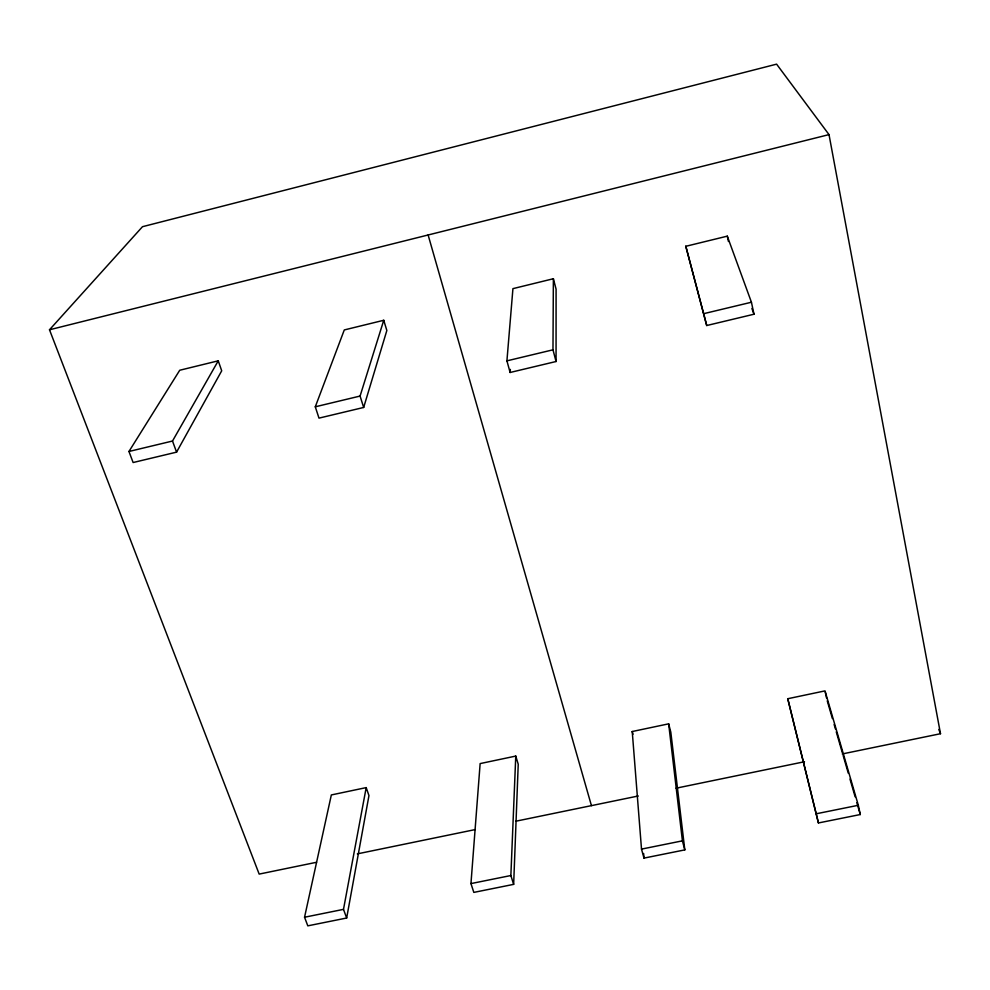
<?xml version="1.0" encoding="UTF-8"?>
<svg xmlns="http://www.w3.org/2000/svg" width="990" height="990" viewBox="0 0 990 990"><rect width="100%" height="100%" fill="white"/><g stroke="black" fill="none" stroke-linecap="round" stroke-linejoin="round"><path stroke-width="1.49" d="M556.058 361.511L556.083 289.179L553.373 278.735L512.931 288.647L506.917 360.855L510.122 372.475L556.058 361.511L552.977 349.817L553.373 278.735M513.649 884.367L518.228 764.231L515.765 756.075L480.138 763.587L470.955 883.587L473.826 892.398L513.649 884.367L510.865 875.531L515.765 756.075M510.122 372.475L510.345 369.418M346.661 918.015L368.961 795.601L366.189 787.607L331.341 794.945L304.549 917.235L307.803 925.848L346.661 918.015L343.493 909.365L366.189 787.607M363.664 407.459L386.843 330.499L383.749 320.277L344.285 329.942L315.29 406.803L318.99 418.127L363.664 407.459L360.075 396.062L383.749 320.277M176.567 452.145L221.71 370.805L218.246 360.818L179.735 370.248L128.96 451.477L133.118 462.528L176.567 452.145L172.508 441.033L218.246 360.818M316.565 862.278L259.17 874.096L49.5 329.781L142.486 226.698L776.593 64.152L829.014 134.615L940.5 733.714L842.28 753.947M49.5 329.781L829.014 134.615M685.81 246.3L727.291 236.152L751.435 302.235L753.984 314.226L706.724 325.524L685.81 246.3L706.724 325.524M128.96 451.477L172.508 441.033M315.29 406.803L360.075 396.062M506.917 360.855L552.977 349.817M704.038 313.595L751.435 302.235M632.239 731.523L668.658 723.838L670.812 732.167L684.808 849.89L643.995 858.107L641.508 849.111L632.239 731.523L632.981 734.283M787.755 698.73L825.004 690.884L858.318 805.278L860.285 814.535L818.433 822.962L787.755 698.73L818.433 822.962M357.341 853.875L475.138 829.595M515.926 821.193L638.278 795.985M676.059 788.201L804.499 761.731M304.549 917.235L343.493 909.365M470.955 883.587L510.865 875.531M641.508 849.111L682.419 840.844L668.658 723.838M816.366 813.755L858.318 805.278M938.792 729.432L940.5 733.714M751.905 308.496L753.984 314.226M827.256 700.858L832.404 718.567M834.125 724.47L835.412 728.9M836.265 731.857L842.267 752.524M843.134 755.481L848.282 773.19M849.989 779.093L855.137 796.814M856.857 802.717L860.285 814.535M428.125 234.989L591.438 805.637M682.419 840.844L684.808 849.89M727.291 236.152L728.442 241.486M825.313 692.295L826.526 697.962M643.624 853.504L643.995 858.107"/></g></svg>
